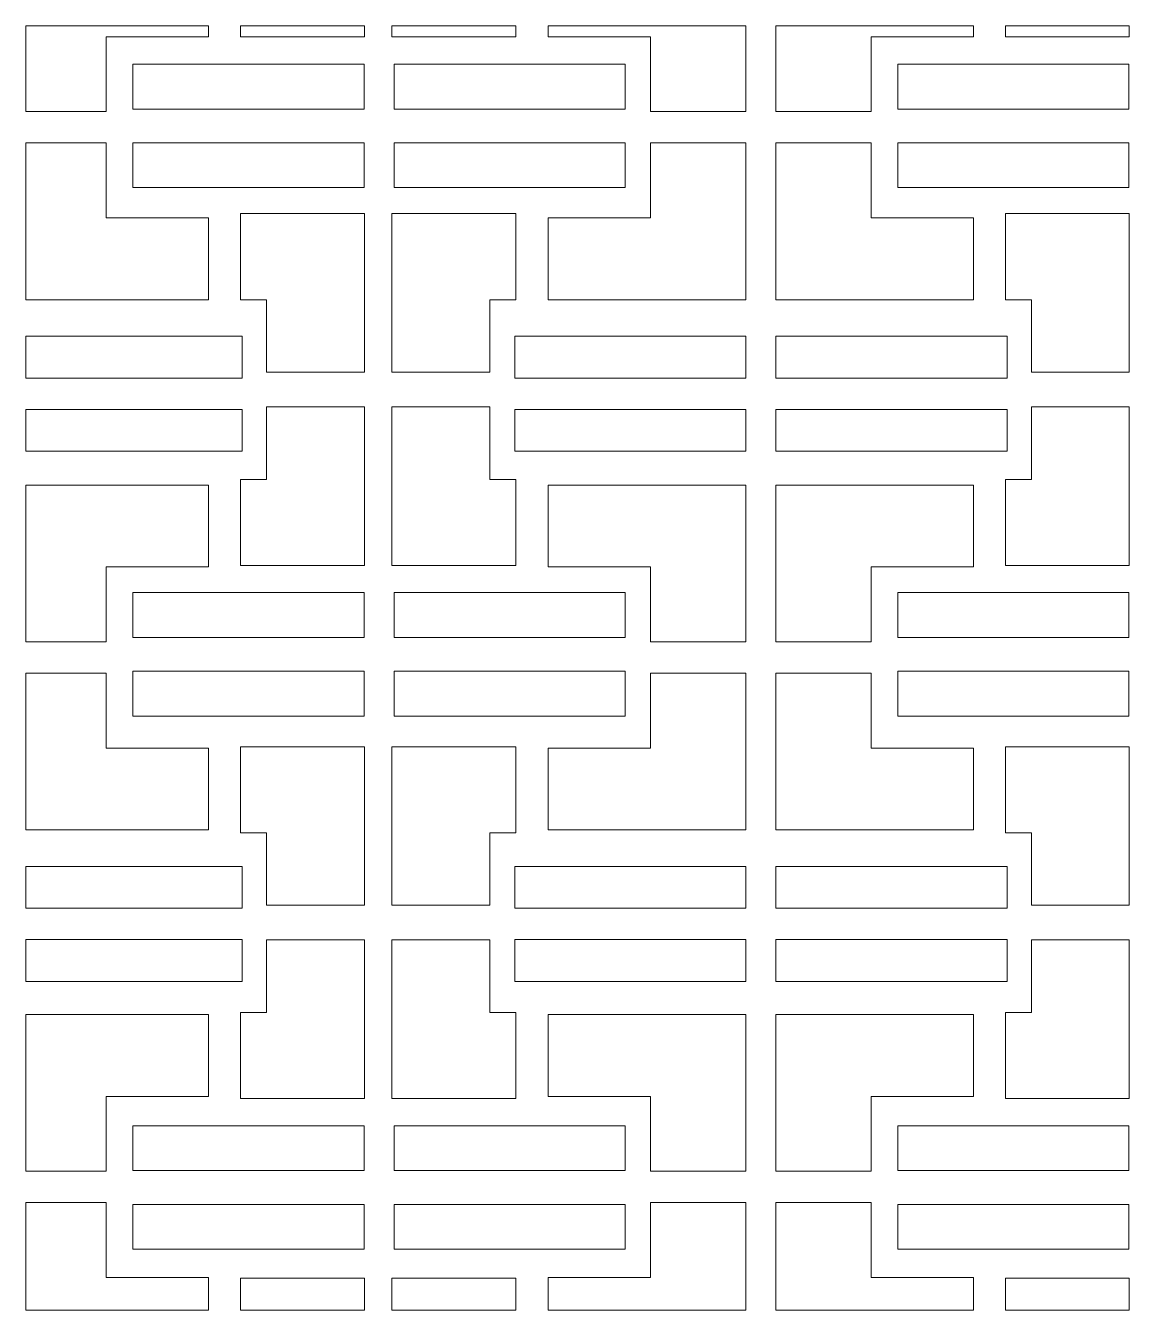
# Model space of a CAD drawing. Header units: millimetres. Extents: x -1200 to 1200, y -590 to 590.
# Drawn here: x -1200 to -186, y -590 to 590 of the extents above; entities that cross this region are included whole.
import ezdxf

# ---------------------------------------------------------------- set-up
doc = ezdxf.new("R2010")
doc.units = ezdxf.units.MM
doc.header["$MEASUREMENT"] = 0
doc.layers.add('Layer 1', color=7, linetype='Continuous')

msp = doc.modelspace()

# ---------------------------------------------------------------- linework, layer by layer
at = {"layer": 'Layer 1', "color": 250, "lineweight": 20}
for points, knots in [([(-1200.05, 511.0873), (-1200.05, 511.0873), (-1200.05, 589.9734), (-1200.05, 589.9734), (-1200.05, 589.9734), (-1032.0492, 589.9734), (-1032.0492, 589.9734), (-1032.0492, 589.9734), (-1032.0492, 579.8824), (-1032.0492, 579.8824), (-1032.0492, 579.8824), (-1126.0642, 579.8824), (-1126.0642, 579.8824), (-1126.0642, 579.8824), (-1126.0642, 511.0873), (-1126.0642, 511.0873), (-1126.0642, 511.0873), (-1200.05, 511.0873), (-1200.05, 511.0873)], [0, 0, 0, 0, 0.166666667, 0.166666667, 0.166666667, 0.333333333, 0.333333333, 0.333333333, 0.5, 0.5, 0.5, 0.666666667, 0.666666667, 0.666666667, 0.833333333, 0.833333333, 0.833333333, 1, 1, 1, 1]), ([(-1002.7879, 589.9734), (-1002.7879, 589.9734), (-888.9467, 589.9734), (-888.9467, 589.9734), (-888.9467, 589.9734), (-888.9467, 579.6712), (-888.9467, 579.6712), (-888.9467, 579.6712), (-1002.7879, 579.6712), (-1002.7879, 579.6712), (-1002.7879, 579.6712), (-1002.7879, 589.9734), (-1002.7879, 589.9734)], [0, 0, 0, 0, 0.25, 0.25, 0.25, 0.5, 0.5, 0.5, 0.75, 0.75, 0.75, 1, 1, 1, 1]), ([(-863.6487, 589.9734), (-863.6487, 589.9734), (-749.8077, 589.9734), (-749.8077, 589.9734), (-749.8077, 589.9734), (-749.8077, 579.6712), (-749.8077, 579.6712), (-749.8077, 579.6712), (-863.6487, 579.6712), (-863.6487, 579.6712), (-863.6487, 579.6712), (-863.6487, 589.9734), (-863.6487, 589.9734)], [0, 0, 0, 0, 0.25, 0.25, 0.25, 0.5, 0.5, 0.5, 0.75, 0.75, 0.75, 1, 1, 1, 1]), ([(-720.1246, 589.9734), (-720.1246, 589.9734), (-538.5785, 589.9734), (-538.5785, 589.9734), (-538.5785, 589.9734), (-538.5785, 511.0873), (-538.5785, 511.0873), (-538.5785, 511.0873), (-626.1096, 511.0873), (-626.1096, 511.0873), (-626.1096, 511.0873), (-626.1096, 579.8824), (-626.1096, 579.8824), (-626.1096, 579.8824), (-720.1246, 579.8824), (-720.1246, 579.8824), (-720.1246, 579.8824), (-720.1246, 589.9734), (-720.1246, 589.9734)], [0, 0, 0, 0, 0.166666667, 0.166666667, 0.166666667, 0.333333333, 0.333333333, 0.333333333, 0.5, 0.5, 0.5, 0.666666667, 0.666666667, 0.666666667, 0.833333333, 0.833333333, 0.833333333, 1, 1, 1, 1]), ([(-511.0224, 589.9734), (-511.0224, 589.9734), (-329.4763, 589.9734), (-329.4763, 589.9734), (-329.4763, 589.9734), (-329.4763, 579.8824), (-329.4763, 579.8824), (-329.4763, 579.8824), (-423.4913, 579.8824), (-423.4913, 579.8824), (-423.4913, 579.8824), (-423.4913, 511.0873), (-423.4913, 511.0873), (-423.4913, 511.0873), (-511.0224, 511.0873), (-511.0224, 511.0873), (-511.0224, 511.0873), (-511.0224, 589.9734), (-511.0224, 589.9734)], [0, 0, 0, 0, 0.166666667, 0.166666667, 0.166666667, 0.333333333, 0.333333333, 0.333333333, 0.5, 0.5, 0.5, 0.666666667, 0.666666667, 0.666666667, 0.833333333, 0.833333333, 0.833333333, 1, 1, 1, 1]), ([(-300.215, 589.9734), (-300.215, 589.9734), (-186.3738, 589.9734), (-186.3738, 589.9734), (-186.3738, 589.9734), (-186.3738, 579.6712), (-186.3738, 579.6712), (-186.3738, 579.6712), (-300.215, 579.6712), (-300.215, 579.6712), (-300.215, 579.6712), (-300.215, 589.9734), (-300.215, 589.9734)], [0, 0, 0, 0, 0.25, 0.25, 0.25, 0.5, 0.5, 0.5, 0.75, 0.75, 0.75, 1, 1, 1, 1]), ([(-1101.6203, 513.444), (-1101.6203, 513.444), (-1101.6203, 554.7019), (-1101.6203, 554.7019), (-1101.6203, 554.7019), (-889.2763, 554.7019), (-889.2763, 554.7019), (-889.2763, 554.7019), (-889.2763, 513.444), (-889.2763, 513.444), (-889.2763, 513.444), (-1101.6203, 513.444), (-1101.6203, 513.444)], [0, 0, 0, 0, 0.25, 0.25, 0.25, 0.5, 0.5, 0.5, 0.75, 0.75, 0.75, 1, 1, 1, 1]), ([(-861.7202, 513.444), (-861.7202, 513.444), (-861.7202, 554.7019), (-861.7202, 554.7019), (-861.7202, 554.7019), (-649.376, 554.7019), (-649.376, 554.7019), (-649.376, 554.7019), (-649.376, 513.444), (-649.376, 513.444), (-649.376, 513.444), (-861.7202, 513.444), (-861.7202, 513.444)], [0, 0, 0, 0, 0.25, 0.25, 0.25, 0.5, 0.5, 0.5, 0.75, 0.75, 0.75, 1, 1, 1, 1]), ([(-399.0474, 513.444), (-399.0474, 513.444), (-399.0474, 554.7019), (-399.0474, 554.7019), (-399.0474, 554.7019), (-186.7033, 554.7019), (-186.7033, 554.7019), (-186.7033, 554.7019), (-186.7033, 513.444), (-186.7033, 513.444), (-186.7033, 513.444), (-399.0474, 513.444), (-399.0474, 513.444)], [0, 0, 0, 0, 0.25, 0.25, 0.25, 0.5, 0.5, 0.5, 0.75, 0.75, 0.75, 1, 1, 1, 1]), ([(-1200.05, 338.2997), (-1200.05, 338.2997), (-1200.05, 482.2894), (-1200.05, 482.2894), (-1200.05, 482.2894), (-1126.0642, 482.2894), (-1126.0642, 482.2894), (-1126.0642, 482.2894), (-1126.0642, 413.4943), (-1126.0642, 413.4943), (-1126.0642, 413.4943), (-1032.0492, 413.4943), (-1032.0492, 413.4943), (-1032.0492, 413.4943), (-1032.0492, 338.2997), (-1032.0492, 338.2997), (-1032.0492, 338.2997), (-1200.05, 338.2997), (-1200.05, 338.2997)], [0, 0, 0, 0, 0.166666667, 0.166666667, 0.166666667, 0.333333333, 0.333333333, 0.333333333, 0.5, 0.5, 0.5, 0.666666667, 0.666666667, 0.666666667, 0.833333333, 0.833333333, 0.833333333, 1, 1, 1, 1]), ([(-1101.6203, 441.2411), (-1101.6203, 441.2411), (-1101.6203, 482.499), (-1101.6203, 482.499), (-1101.6203, 482.499), (-889.2763, 482.499), (-889.2763, 482.499), (-889.2763, 482.499), (-889.2763, 441.2411), (-889.2763, 441.2411), (-889.2763, 441.2411), (-1101.6203, 441.2411), (-1101.6203, 441.2411)], [0, 0, 0, 0, 0.25, 0.25, 0.25, 0.5, 0.5, 0.5, 0.75, 0.75, 0.75, 1, 1, 1, 1]), ([(-861.7202, 441.2411), (-861.7202, 441.2411), (-861.7202, 482.499), (-861.7202, 482.499), (-861.7202, 482.499), (-649.376, 482.499), (-649.376, 482.499), (-649.376, 482.499), (-649.376, 441.2411), (-649.376, 441.2411), (-649.376, 441.2411), (-861.7202, 441.2411), (-861.7202, 441.2411)], [0, 0, 0, 0, 0.25, 0.25, 0.25, 0.5, 0.5, 0.5, 0.75, 0.75, 0.75, 1, 1, 1, 1]), ([(-720.1246, 338.2997), (-720.1246, 338.2997), (-720.1246, 413.4943), (-720.1246, 413.4943), (-720.1246, 413.4943), (-626.1096, 413.4943), (-626.1096, 413.4943), (-626.1096, 413.4943), (-626.1096, 482.2894), (-626.1096, 482.2894), (-626.1096, 482.2894), (-538.5785, 482.2894), (-538.5785, 482.2894), (-538.5785, 482.2894), (-538.5785, 338.2997), (-538.5785, 338.2997), (-538.5785, 338.2997), (-720.1246, 338.2997), (-720.1246, 338.2997)], [0, 0, 0, 0, 0.166666667, 0.166666667, 0.166666667, 0.333333333, 0.333333333, 0.333333333, 0.5, 0.5, 0.5, 0.666666667, 0.666666667, 0.666666667, 0.833333333, 0.833333333, 0.833333333, 1, 1, 1, 1]), ([(-329.4763, 338.2997), (-329.4763, 338.2997), (-329.4763, 413.4943), (-329.4763, 413.4943), (-329.4763, 413.4943), (-423.4913, 413.4943), (-423.4913, 413.4943), (-423.4913, 413.4943), (-423.4913, 482.2894), (-423.4913, 482.2894), (-423.4913, 482.2894), (-511.0224, 482.2894), (-511.0224, 482.2894), (-511.0224, 482.2894), (-511.0224, 338.2997), (-511.0224, 338.2997), (-511.0224, 338.2997), (-329.4763, 338.2997), (-329.4763, 338.2997)], [0, 0, 0, 0, 0.166666667, 0.166666667, 0.166666667, 0.333333333, 0.333333333, 0.333333333, 0.5, 0.5, 0.5, 0.666666667, 0.666666667, 0.666666667, 0.833333333, 0.833333333, 0.833333333, 1, 1, 1, 1]), ([(-399.0474, 441.2411), (-399.0474, 441.2411), (-399.0474, 482.499), (-399.0474, 482.499), (-399.0474, 482.499), (-186.7033, 482.499), (-186.7033, 482.499), (-186.7033, 482.499), (-186.7033, 441.2411), (-186.7033, 441.2411), (-186.7033, 441.2411), (-399.0474, 441.2411), (-399.0474, 441.2411)], [0, 0, 0, 0, 0.25, 0.25, 0.25, 0.5, 0.5, 0.5, 0.75, 0.75, 0.75, 1, 1, 1, 1]), ([(-1002.7879, 417.3708), (-1002.7879, 417.3708), (-1002.7879, 338.3013), (-1002.7879, 338.3013), (-1002.7879, 338.3013), (-978.8953, 338.3013), (-978.8953, 338.3013), (-978.8953, 338.3013), (-978.8953, 271.7164), (-978.8953, 271.7164), (-978.8953, 271.7164), (-888.9467, 271.7164), (-888.9467, 271.7164), (-888.9467, 271.7164), (-888.9467, 417.3708), (-888.9467, 417.3708), (-888.9467, 417.3708), (-1002.7879, 417.3708), (-1002.7879, 417.3708)], [0, 0, 0, 0, 0.166666667, 0.166666667, 0.166666667, 0.333333333, 0.333333333, 0.333333333, 0.5, 0.5, 0.5, 0.666666667, 0.666666667, 0.666666667, 0.833333333, 0.833333333, 0.833333333, 1, 1, 1, 1]), ([(-749.8077, 417.3708), (-749.8077, 417.3708), (-749.8077, 338.3013), (-749.8077, 338.3013), (-749.8077, 338.3013), (-773.7003, 338.3013), (-773.7003, 338.3013), (-773.7003, 338.3013), (-773.7003, 271.7164), (-773.7003, 271.7164), (-773.7003, 271.7164), (-863.6487, 271.7164), (-863.6487, 271.7164), (-863.6487, 271.7164), (-863.6487, 417.3708), (-863.6487, 417.3708), (-863.6487, 417.3708), (-749.8077, 417.3708), (-749.8077, 417.3708)], [0, 0, 0, 0, 0.166666667, 0.166666667, 0.166666667, 0.333333333, 0.333333333, 0.333333333, 0.5, 0.5, 0.5, 0.666666667, 0.666666667, 0.666666667, 0.833333333, 0.833333333, 0.833333333, 1, 1, 1, 1]), ([(-300.215, 417.3708), (-300.215, 417.3708), (-300.215, 338.3013), (-300.215, 338.3013), (-300.215, 338.3013), (-276.3224, 338.3013), (-276.3224, 338.3013), (-276.3224, 338.3013), (-276.3224, 271.7164), (-276.3224, 271.7164), (-276.3224, 271.7164), (-186.3738, 271.7164), (-186.3738, 271.7164), (-186.3738, 271.7164), (-186.3738, 417.3708), (-186.3738, 417.3708), (-186.3738, 417.3708), (-300.215, 417.3708), (-300.215, 417.3708)], [0, 0, 0, 0, 0.166666667, 0.166666667, 0.166666667, 0.333333333, 0.333333333, 0.333333333, 0.5, 0.5, 0.5, 0.666666667, 0.666666667, 0.666666667, 0.833333333, 0.833333333, 0.833333333, 1, 1, 1, 1]), ([(-1200.05, 266.3049), (-1200.05, 266.3049), (-1200.05, 304.7022), (-1200.05, 304.7022), (-1200.05, 304.7022), (-1001.2512, 304.7022), (-1001.2512, 304.7022), (-1001.2512, 304.7022), (-1001.2512, 266.3049), (-1001.2512, 266.3049), (-1001.2512, 266.3049), (-1200.05, 266.3049), (-1200.05, 266.3049)], [0, 0, 0, 0, 0.25, 0.25, 0.25, 0.5, 0.5, 0.5, 0.75, 0.75, 0.75, 1, 1, 1, 1]), ([(-750.9226, 266.3049), (-750.9226, 266.3049), (-750.9226, 304.7022), (-750.9226, 304.7022), (-750.9226, 304.7022), (-538.5785, 304.7022), (-538.5785, 304.7022), (-538.5785, 304.7022), (-538.5785, 266.3049), (-538.5785, 266.3049), (-538.5785, 266.3049), (-750.9226, 266.3049), (-750.9226, 266.3049)], [0, 0, 0, 0, 0.25, 0.25, 0.25, 0.5, 0.5, 0.5, 0.75, 0.75, 0.75, 1, 1, 1, 1]), ([(-511.0224, 266.3049), (-511.0224, 266.3049), (-511.0224, 304.7022), (-511.0224, 304.7022), (-511.0224, 304.7022), (-298.6783, 304.7022), (-298.6783, 304.7022), (-298.6783, 304.7022), (-298.6783, 266.3049), (-298.6783, 266.3049), (-298.6783, 266.3049), (-511.0224, 266.3049), (-511.0224, 266.3049)], [0, 0, 0, 0, 0.25, 0.25, 0.25, 0.5, 0.5, 0.5, 0.75, 0.75, 0.75, 1, 1, 1, 1]), ([(-1200.05, 199.1098), (-1200.05, 199.1098), (-1200.05, 237.507), (-1200.05, 237.507), (-1200.05, 237.507), (-1001.2512, 237.507), (-1001.2512, 237.507), (-1001.2512, 237.507), (-1001.2512, 199.1098), (-1001.2512, 199.1098), (-1001.2512, 199.1098), (-1200.05, 199.1098), (-1200.05, 199.1098)], [0, 0, 0, 0, 0.25, 0.25, 0.25, 0.5, 0.5, 0.5, 0.75, 0.75, 0.75, 1, 1, 1, 1]), ([(-1002.7879, 94.157), (-1002.7879, 94.157), (-1002.7879, 173.2264), (-1002.7879, 173.2264), (-1002.7879, 173.2264), (-978.8953, 173.2264), (-978.8953, 173.2264), (-978.8953, 173.2264), (-978.8953, 239.8113), (-978.8953, 239.8113), (-978.8953, 239.8113), (-888.9467, 239.8113), (-888.9467, 239.8113), (-888.9467, 239.8113), (-888.9467, 94.157), (-888.9467, 94.157), (-888.9467, 94.157), (-1002.7879, 94.157), (-1002.7879, 94.157)], [0, 0, 0, 0, 0.166666667, 0.166666667, 0.166666667, 0.333333333, 0.333333333, 0.333333333, 0.5, 0.5, 0.5, 0.666666667, 0.666666667, 0.666666667, 0.833333333, 0.833333333, 0.833333333, 1, 1, 1, 1]), ([(-749.8077, 94.157), (-749.8077, 94.157), (-749.8077, 173.2264), (-749.8077, 173.2264), (-749.8077, 173.2264), (-773.7003, 173.2264), (-773.7003, 173.2264), (-773.7003, 173.2264), (-773.7003, 239.8113), (-773.7003, 239.8113), (-773.7003, 239.8113), (-863.6487, 239.8113), (-863.6487, 239.8113), (-863.6487, 239.8113), (-863.6487, 94.157), (-863.6487, 94.157), (-863.6487, 94.157), (-749.8077, 94.157), (-749.8077, 94.157)], [0, 0, 0, 0, 0.166666667, 0.166666667, 0.166666667, 0.333333333, 0.333333333, 0.333333333, 0.5, 0.5, 0.5, 0.666666667, 0.666666667, 0.666666667, 0.833333333, 0.833333333, 0.833333333, 1, 1, 1, 1]), ([(-750.9226, 199.1098), (-750.9226, 199.1098), (-750.9226, 237.507), (-750.9226, 237.507), (-750.9226, 237.507), (-538.5785, 237.507), (-538.5785, 237.507), (-538.5785, 237.507), (-538.5785, 199.1098), (-538.5785, 199.1098), (-538.5785, 199.1098), (-750.9226, 199.1098), (-750.9226, 199.1098)], [0, 0, 0, 0, 0.25, 0.25, 0.25, 0.5, 0.5, 0.5, 0.75, 0.75, 0.75, 1, 1, 1, 1]), ([(-511.0224, 199.1098), (-511.0224, 199.1098), (-511.0224, 237.507), (-511.0224, 237.507), (-511.0224, 237.507), (-298.6783, 237.507), (-298.6783, 237.507), (-298.6783, 237.507), (-298.6783, 199.1098), (-298.6783, 199.1098), (-298.6783, 199.1098), (-511.0224, 199.1098), (-511.0224, 199.1098)], [0, 0, 0, 0, 0.25, 0.25, 0.25, 0.5, 0.5, 0.5, 0.75, 0.75, 0.75, 1, 1, 1, 1]), ([(-300.215, 94.157), (-300.215, 94.157), (-300.215, 173.2264), (-300.215, 173.2264), (-300.215, 173.2264), (-276.3224, 173.2264), (-276.3224, 173.2264), (-276.3224, 173.2264), (-276.3224, 239.8113), (-276.3224, 239.8113), (-276.3224, 239.8113), (-186.3738, 239.8113), (-186.3738, 239.8113), (-186.3738, 239.8113), (-186.3738, 94.157), (-186.3738, 94.157), (-186.3738, 94.157), (-300.215, 94.157), (-300.215, 94.157)], [0, 0, 0, 0, 0.166666667, 0.166666667, 0.166666667, 0.333333333, 0.333333333, 0.333333333, 0.5, 0.5, 0.5, 0.666666667, 0.666666667, 0.666666667, 0.833333333, 0.833333333, 0.833333333, 1, 1, 1, 1]), ([(-1200.05, 24.0764), (-1200.05, 24.0764), (-1200.05, 168.0661), (-1200.05, 168.0661), (-1200.05, 168.0661), (-1032.0492, 168.0661), (-1032.0492, 168.0661), (-1032.0492, 168.0661), (-1032.0492, 92.8715), (-1032.0492, 92.8715), (-1032.0492, 92.8715), (-1126.0642, 92.8715), (-1126.0642, 92.8715), (-1126.0642, 92.8715), (-1126.0642, 24.0764), (-1126.0642, 24.0764), (-1126.0642, 24.0764), (-1200.05, 24.0764), (-1200.05, 24.0764)], [0, 0, 0, 0, 0.166666667, 0.166666667, 0.166666667, 0.333333333, 0.333333333, 0.333333333, 0.5, 0.5, 0.5, 0.666666667, 0.666666667, 0.666666667, 0.833333333, 0.833333333, 0.833333333, 1, 1, 1, 1]), ([(-720.1246, 168.0661), (-720.1246, 168.0661), (-720.1246, 92.8715), (-720.1246, 92.8715), (-720.1246, 92.8715), (-626.1096, 92.8715), (-626.1096, 92.8715), (-626.1096, 92.8715), (-626.1096, 24.0764), (-626.1096, 24.0764), (-626.1096, 24.0764), (-538.5785, 24.0764), (-538.5785, 24.0764), (-538.5785, 24.0764), (-538.5785, 168.0661), (-538.5785, 168.0661), (-538.5785, 168.0661), (-720.1246, 168.0661), (-720.1246, 168.0661)], [0, 0, 0, 0, 0.166666667, 0.166666667, 0.166666667, 0.333333333, 0.333333333, 0.333333333, 0.5, 0.5, 0.5, 0.666666667, 0.666666667, 0.666666667, 0.833333333, 0.833333333, 0.833333333, 1, 1, 1, 1]), ([(-329.4763, 168.0661), (-329.4763, 168.0661), (-329.4763, 92.8715), (-329.4763, 92.8715), (-329.4763, 92.8715), (-423.4913, 92.8715), (-423.4913, 92.8715), (-423.4913, 92.8715), (-423.4913, 24.0764), (-423.4913, 24.0764), (-423.4913, 24.0764), (-511.0224, 24.0764), (-511.0224, 24.0764), (-511.0224, 24.0764), (-511.0224, 168.0661), (-511.0224, 168.0661), (-511.0224, 168.0661), (-329.4763, 168.0661), (-329.4763, 168.0661)], [0, 0, 0, 0, 0.166666667, 0.166666667, 0.166666667, 0.333333333, 0.333333333, 0.333333333, 0.5, 0.5, 0.5, 0.666666667, 0.666666667, 0.666666667, 0.833333333, 0.833333333, 0.833333333, 1, 1, 1, 1]), ([(-1101.6203, 27.9297), (-1101.6203, 27.9297), (-1101.6203, 69.1877), (-1101.6203, 69.1877), (-1101.6203, 69.1877), (-889.2763, 69.1877), (-889.2763, 69.1877), (-889.2763, 69.1877), (-889.2763, 27.9297), (-889.2763, 27.9297), (-889.2763, 27.9297), (-1101.6203, 27.9297), (-1101.6203, 27.9297)], [0, 0, 0, 0, 0.25, 0.25, 0.25, 0.5, 0.5, 0.5, 0.75, 0.75, 0.75, 1, 1, 1, 1]), ([(-861.7202, 27.9297), (-861.7202, 27.9297), (-861.7202, 69.1877), (-861.7202, 69.1877), (-861.7202, 69.1877), (-649.376, 69.1877), (-649.376, 69.1877), (-649.376, 69.1877), (-649.376, 27.9297), (-649.376, 27.9297), (-649.376, 27.9297), (-861.7202, 27.9297), (-861.7202, 27.9297)], [0, 0, 0, 0, 0.25, 0.25, 0.25, 0.5, 0.5, 0.5, 0.75, 0.75, 0.75, 1, 1, 1, 1]), ([(-399.0474, 27.9297), (-399.0474, 27.9297), (-399.0474, 69.1877), (-399.0474, 69.1877), (-399.0474, 69.1877), (-186.7033, 69.1877), (-186.7033, 69.1877), (-186.7033, 69.1877), (-186.7033, 27.9297), (-186.7033, 27.9297), (-186.7033, 27.9297), (-399.0474, 27.9297), (-399.0474, 27.9297)], [0, 0, 0, 0, 0.25, 0.25, 0.25, 0.5, 0.5, 0.5, 0.75, 0.75, 0.75, 1, 1, 1, 1]), ([(-1200.05, -148.7111), (-1200.05, -148.7111), (-1200.05, -4.7215), (-1200.05, -4.7215), (-1200.05, -4.7215), (-1126.0642, -4.7215), (-1126.0642, -4.7215), (-1126.0642, -4.7215), (-1126.0642, -73.5165), (-1126.0642, -73.5165), (-1126.0642, -73.5165), (-1032.0492, -73.5165), (-1032.0492, -73.5165), (-1032.0492, -73.5165), (-1032.0492, -148.7111), (-1032.0492, -148.7111), (-1032.0492, -148.7111), (-1200.05, -148.7111), (-1200.05, -148.7111)], [0, 0, 0, 0, 0.166666667, 0.166666667, 0.166666667, 0.333333333, 0.333333333, 0.333333333, 0.5, 0.5, 0.5, 0.666666667, 0.666666667, 0.666666667, 0.833333333, 0.833333333, 0.833333333, 1, 1, 1, 1]), ([(-1101.6203, -44.2732), (-1101.6203, -44.2732), (-1101.6203, -3.0153), (-1101.6203, -3.0153), (-1101.6203, -3.0153), (-889.2763, -3.0153), (-889.2763, -3.0153), (-889.2763, -3.0153), (-889.2763, -44.2732), (-889.2763, -44.2732), (-889.2763, -44.2732), (-1101.6203, -44.2732), (-1101.6203, -44.2732)], [0, 0, 0, 0, 0.25, 0.25, 0.25, 0.5, 0.5, 0.5, 0.75, 0.75, 0.75, 1, 1, 1, 1]), ([(-861.7202, -44.2732), (-861.7202, -44.2732), (-861.7202, -3.0153), (-861.7202, -3.0153), (-861.7202, -3.0153), (-649.376, -3.0153), (-649.376, -3.0153), (-649.376, -3.0153), (-649.376, -44.2732), (-649.376, -44.2732), (-649.376, -44.2732), (-861.7202, -44.2732), (-861.7202, -44.2732)], [0, 0, 0, 0, 0.25, 0.25, 0.25, 0.5, 0.5, 0.5, 0.75, 0.75, 0.75, 1, 1, 1, 1]), ([(-720.1246, -148.7111), (-720.1246, -148.7111), (-720.1246, -73.5165), (-720.1246, -73.5165), (-720.1246, -73.5165), (-626.1096, -73.5165), (-626.1096, -73.5165), (-626.1096, -73.5165), (-626.1096, -4.7215), (-626.1096, -4.7215), (-626.1096, -4.7215), (-538.5785, -4.7215), (-538.5785, -4.7215), (-538.5785, -4.7215), (-538.5785, -148.7111), (-538.5785, -148.7111), (-538.5785, -148.7111), (-720.1246, -148.7111), (-720.1246, -148.7111)], [0, 0, 0, 0, 0.166666667, 0.166666667, 0.166666667, 0.333333333, 0.333333333, 0.333333333, 0.5, 0.5, 0.5, 0.666666667, 0.666666667, 0.666666667, 0.833333333, 0.833333333, 0.833333333, 1, 1, 1, 1]), ([(-329.4763, -148.7111), (-329.4763, -148.7111), (-329.4763, -73.5165), (-329.4763, -73.5165), (-329.4763, -73.5165), (-423.4913, -73.5165), (-423.4913, -73.5165), (-423.4913, -73.5165), (-423.4913, -4.7215), (-423.4913, -4.7215), (-423.4913, -4.7215), (-511.0224, -4.7215), (-511.0224, -4.7215), (-511.0224, -4.7215), (-511.0224, -148.7111), (-511.0224, -148.7111), (-511.0224, -148.7111), (-329.4763, -148.7111), (-329.4763, -148.7111)], [0, 0, 0, 0, 0.166666667, 0.166666667, 0.166666667, 0.333333333, 0.333333333, 0.333333333, 0.5, 0.5, 0.5, 0.666666667, 0.666666667, 0.666666667, 0.833333333, 0.833333333, 0.833333333, 1, 1, 1, 1]), ([(-399.0474, -44.2732), (-399.0474, -44.2732), (-399.0474, -3.0153), (-399.0474, -3.0153), (-399.0474, -3.0153), (-186.7033, -3.0153), (-186.7033, -3.0153), (-186.7033, -3.0153), (-186.7033, -44.2732), (-186.7033, -44.2732), (-186.7033, -44.2732), (-399.0474, -44.2732), (-399.0474, -44.2732)], [0, 0, 0, 0, 0.25, 0.25, 0.25, 0.5, 0.5, 0.5, 0.75, 0.75, 0.75, 1, 1, 1, 1]), ([(-1002.7879, -72.3051), (-1002.7879, -72.3051), (-1002.7879, -151.3746), (-1002.7879, -151.3746), (-1002.7879, -151.3746), (-978.8953, -151.3746), (-978.8953, -151.3746), (-978.8953, -151.3746), (-978.8953, -217.9593), (-978.8953, -217.9593), (-978.8953, -217.9593), (-888.9467, -217.9593), (-888.9467, -217.9593), (-888.9467, -217.9593), (-888.9467, -72.3051), (-888.9467, -72.3051), (-888.9467, -72.3051), (-1002.7879, -72.3051), (-1002.7879, -72.3051)], [0, 0, 0, 0, 0.166666667, 0.166666667, 0.166666667, 0.333333333, 0.333333333, 0.333333333, 0.5, 0.5, 0.5, 0.666666667, 0.666666667, 0.666666667, 0.833333333, 0.833333333, 0.833333333, 1, 1, 1, 1]), ([(-749.8077, -72.3051), (-749.8077, -72.3051), (-749.8077, -151.3746), (-749.8077, -151.3746), (-749.8077, -151.3746), (-773.7003, -151.3746), (-773.7003, -151.3746), (-773.7003, -151.3746), (-773.7003, -217.9593), (-773.7003, -217.9593), (-773.7003, -217.9593), (-863.6487, -217.9593), (-863.6487, -217.9593), (-863.6487, -217.9593), (-863.6487, -72.3051), (-863.6487, -72.3051), (-863.6487, -72.3051), (-749.8077, -72.3051), (-749.8077, -72.3051)], [0, 0, 0, 0, 0.166666667, 0.166666667, 0.166666667, 0.333333333, 0.333333333, 0.333333333, 0.5, 0.5, 0.5, 0.666666667, 0.666666667, 0.666666667, 0.833333333, 0.833333333, 0.833333333, 1, 1, 1, 1]), ([(-300.215, -72.3051), (-300.215, -72.3051), (-300.215, -151.3746), (-300.215, -151.3746), (-300.215, -151.3746), (-276.3224, -151.3746), (-276.3224, -151.3746), (-276.3224, -151.3746), (-276.3224, -217.9593), (-276.3224, -217.9593), (-276.3224, -217.9593), (-186.3738, -217.9593), (-186.3738, -217.9593), (-186.3738, -217.9593), (-186.3738, -72.3051), (-186.3738, -72.3051), (-186.3738, -72.3051), (-300.215, -72.3051), (-300.215, -72.3051)], [0, 0, 0, 0, 0.166666667, 0.166666667, 0.166666667, 0.333333333, 0.333333333, 0.333333333, 0.5, 0.5, 0.5, 0.666666667, 0.666666667, 0.666666667, 0.833333333, 0.833333333, 0.833333333, 1, 1, 1, 1]), ([(-1200.05, -220.706), (-1200.05, -220.706), (-1200.05, -182.3087), (-1200.05, -182.3087), (-1200.05, -182.3087), (-1001.2512, -182.3087), (-1001.2512, -182.3087), (-1001.2512, -182.3087), (-1001.2512, -220.706), (-1001.2512, -220.706), (-1001.2512, -220.706), (-1200.05, -220.706), (-1200.05, -220.706)], [0, 0, 0, 0, 0.25, 0.25, 0.25, 0.5, 0.5, 0.5, 0.75, 0.75, 0.75, 1, 1, 1, 1]), ([(-750.9226, -220.706), (-750.9226, -220.706), (-750.9226, -182.3087), (-750.9226, -182.3087), (-750.9226, -182.3087), (-538.5785, -182.3087), (-538.5785, -182.3087), (-538.5785, -182.3087), (-538.5785, -220.706), (-538.5785, -220.706), (-538.5785, -220.706), (-750.9226, -220.706), (-750.9226, -220.706)], [0, 0, 0, 0, 0.25, 0.25, 0.25, 0.5, 0.5, 0.5, 0.75, 0.75, 0.75, 1, 1, 1, 1]), ([(-511.0224, -220.706), (-511.0224, -220.706), (-511.0224, -182.3087), (-511.0224, -182.3087), (-511.0224, -182.3087), (-298.6783, -182.3087), (-298.6783, -182.3087), (-298.6783, -182.3087), (-298.6783, -220.706), (-298.6783, -220.706), (-298.6783, -220.706), (-511.0224, -220.706), (-511.0224, -220.706)], [0, 0, 0, 0, 0.25, 0.25, 0.25, 0.5, 0.5, 0.5, 0.75, 0.75, 0.75, 1, 1, 1, 1]), ([(-1200.05, -287.9011), (-1200.05, -287.9011), (-1200.05, -249.5039), (-1200.05, -249.5039), (-1200.05, -249.5039), (-1001.2512, -249.5039), (-1001.2512, -249.5039), (-1001.2512, -249.5039), (-1001.2512, -287.9011), (-1001.2512, -287.9011), (-1001.2512, -287.9011), (-1200.05, -287.9011), (-1200.05, -287.9011)], [0, 0, 0, 0, 0.25, 0.25, 0.25, 0.5, 0.5, 0.5, 0.75, 0.75, 0.75, 1, 1, 1, 1]), ([(-1002.7879, -395.5189), (-1002.7879, -395.5189), (-1002.7879, -316.4494), (-1002.7879, -316.4494), (-1002.7879, -316.4494), (-978.8953, -316.4494), (-978.8953, -316.4494), (-978.8953, -316.4494), (-978.8953, -249.8646), (-978.8953, -249.8646), (-978.8953, -249.8646), (-888.9467, -249.8646), (-888.9467, -249.8646), (-888.9467, -249.8646), (-888.9467, -395.5189), (-888.9467, -395.5189), (-888.9467, -395.5189), (-1002.7879, -395.5189), (-1002.7879, -395.5189)], [0, 0, 0, 0, 0.166666667, 0.166666667, 0.166666667, 0.333333333, 0.333333333, 0.333333333, 0.5, 0.5, 0.5, 0.666666667, 0.666666667, 0.666666667, 0.833333333, 0.833333333, 0.833333333, 1, 1, 1, 1]), ([(-749.8077, -395.5189), (-749.8077, -395.5189), (-749.8077, -316.4494), (-749.8077, -316.4494), (-749.8077, -316.4494), (-773.7003, -316.4494), (-773.7003, -316.4494), (-773.7003, -316.4494), (-773.7003, -249.8646), (-773.7003, -249.8646), (-773.7003, -249.8646), (-863.6487, -249.8646), (-863.6487, -249.8646), (-863.6487, -249.8646), (-863.6487, -395.5189), (-863.6487, -395.5189), (-863.6487, -395.5189), (-749.8077, -395.5189), (-749.8077, -395.5189)], [0, 0, 0, 0, 0.166666667, 0.166666667, 0.166666667, 0.333333333, 0.333333333, 0.333333333, 0.5, 0.5, 0.5, 0.666666667, 0.666666667, 0.666666667, 0.833333333, 0.833333333, 0.833333333, 1, 1, 1, 1]), ([(-750.9226, -287.9011), (-750.9226, -287.9011), (-750.9226, -249.5039), (-750.9226, -249.5039), (-750.9226, -249.5039), (-538.5785, -249.5039), (-538.5785, -249.5039), (-538.5785, -249.5039), (-538.5785, -287.9011), (-538.5785, -287.9011), (-538.5785, -287.9011), (-750.9226, -287.9011), (-750.9226, -287.9011)], [0, 0, 0, 0, 0.25, 0.25, 0.25, 0.5, 0.5, 0.5, 0.75, 0.75, 0.75, 1, 1, 1, 1]), ([(-511.0224, -287.9011), (-511.0224, -287.9011), (-511.0224, -249.5039), (-511.0224, -249.5039), (-511.0224, -249.5039), (-298.6783, -249.5039), (-298.6783, -249.5039), (-298.6783, -249.5039), (-298.6783, -287.9011), (-298.6783, -287.9011), (-298.6783, -287.9011), (-511.0224, -287.9011), (-511.0224, -287.9011)], [0, 0, 0, 0, 0.25, 0.25, 0.25, 0.5, 0.5, 0.5, 0.75, 0.75, 0.75, 1, 1, 1, 1]), ([(-300.215, -395.5189), (-300.215, -395.5189), (-300.215, -316.4494), (-300.215, -316.4494), (-300.215, -316.4494), (-276.3224, -316.4494), (-276.3224, -316.4494), (-276.3224, -316.4494), (-276.3224, -249.8646), (-276.3224, -249.8646), (-276.3224, -249.8646), (-186.3738, -249.8646), (-186.3738, -249.8646), (-186.3738, -249.8646), (-186.3738, -395.5189), (-186.3738, -395.5189), (-186.3738, -395.5189), (-300.215, -395.5189), (-300.215, -395.5189)], [0, 0, 0, 0, 0.166666667, 0.166666667, 0.166666667, 0.333333333, 0.333333333, 0.333333333, 0.5, 0.5, 0.5, 0.666666667, 0.666666667, 0.666666667, 0.833333333, 0.833333333, 0.833333333, 1, 1, 1, 1]), ([(-1200.05, -462.2886), (-1200.05, -462.2886), (-1200.05, -318.2989), (-1200.05, -318.2989), (-1200.05, -318.2989), (-1032.0492, -318.2989), (-1032.0492, -318.2989), (-1032.0492, -318.2989), (-1032.0492, -393.4935), (-1032.0492, -393.4935), (-1032.0492, -393.4935), (-1126.0642, -393.4935), (-1126.0642, -393.4935), (-1126.0642, -393.4935), (-1126.0642, -462.2886), (-1126.0642, -462.2886), (-1126.0642, -462.2886), (-1200.05, -462.2886), (-1200.05, -462.2886)], [0, 0, 0, 0, 0.166666667, 0.166666667, 0.166666667, 0.333333333, 0.333333333, 0.333333333, 0.5, 0.5, 0.5, 0.666666667, 0.666666667, 0.666666667, 0.833333333, 0.833333333, 0.833333333, 1, 1, 1, 1]), ([(-720.1246, -318.2989), (-720.1246, -318.2989), (-720.1246, -393.4935), (-720.1246, -393.4935), (-720.1246, -393.4935), (-626.1096, -393.4935), (-626.1096, -393.4935), (-626.1096, -393.4935), (-626.1096, -462.2886), (-626.1096, -462.2886), (-626.1096, -462.2886), (-538.5785, -462.2886), (-538.5785, -462.2886), (-538.5785, -462.2886), (-538.5785, -318.2989), (-538.5785, -318.2989), (-538.5785, -318.2989), (-720.1246, -318.2989), (-720.1246, -318.2989)], [0, 0, 0, 0, 0.166666667, 0.166666667, 0.166666667, 0.333333333, 0.333333333, 0.333333333, 0.5, 0.5, 0.5, 0.666666667, 0.666666667, 0.666666667, 0.833333333, 0.833333333, 0.833333333, 1, 1, 1, 1]), ([(-329.4763, -318.2989), (-329.4763, -318.2989), (-329.4763, -393.4935), (-329.4763, -393.4935), (-329.4763, -393.4935), (-423.4913, -393.4935), (-423.4913, -393.4935), (-423.4913, -393.4935), (-423.4913, -462.2886), (-423.4913, -462.2886), (-423.4913, -462.2886), (-511.0224, -462.2886), (-511.0224, -462.2886), (-511.0224, -462.2886), (-511.0224, -318.2989), (-511.0224, -318.2989), (-511.0224, -318.2989), (-329.4763, -318.2989), (-329.4763, -318.2989)], [0, 0, 0, 0, 0.166666667, 0.166666667, 0.166666667, 0.333333333, 0.333333333, 0.333333333, 0.5, 0.5, 0.5, 0.666666667, 0.666666667, 0.666666667, 0.833333333, 0.833333333, 0.833333333, 1, 1, 1, 1]), ([(-1101.6203, -461.7461), (-1101.6203, -461.7461), (-1101.6203, -420.4882), (-1101.6203, -420.4882), (-1101.6203, -420.4882), (-889.2763, -420.4882), (-889.2763, -420.4882), (-889.2763, -420.4882), (-889.2763, -461.7461), (-889.2763, -461.7461), (-889.2763, -461.7461), (-1101.6203, -461.7461), (-1101.6203, -461.7461)], [0, 0, 0, 0, 0.25, 0.25, 0.25, 0.5, 0.5, 0.5, 0.75, 0.75, 0.75, 1, 1, 1, 1]), ([(-861.7202, -461.7461), (-861.7202, -461.7461), (-861.7202, -420.4882), (-861.7202, -420.4882), (-861.7202, -420.4882), (-649.376, -420.4882), (-649.376, -420.4882), (-649.376, -420.4882), (-649.376, -461.7461), (-649.376, -461.7461), (-649.376, -461.7461), (-861.7202, -461.7461), (-861.7202, -461.7461)], [0, 0, 0, 0, 0.25, 0.25, 0.25, 0.5, 0.5, 0.5, 0.75, 0.75, 0.75, 1, 1, 1, 1]), ([(-399.0474, -461.7461), (-399.0474, -461.7461), (-399.0474, -420.4882), (-399.0474, -420.4882), (-399.0474, -420.4882), (-186.7033, -420.4882), (-186.7033, -420.4882), (-186.7033, -420.4882), (-186.7033, -461.7461), (-186.7033, -461.7461), (-186.7033, -461.7461), (-399.0474, -461.7461), (-399.0474, -461.7461)], [0, 0, 0, 0, 0.25, 0.25, 0.25, 0.5, 0.5, 0.5, 0.75, 0.75, 0.75, 1, 1, 1, 1]), ([(-1200.05, -590.0266), (-1200.05, -590.0266), (-1200.05, -491.0865), (-1200.05, -491.0865), (-1200.05, -491.0865), (-1126.0642, -491.0865), (-1126.0642, -491.0865), (-1126.0642, -491.0865), (-1126.0642, -559.8816), (-1126.0642, -559.8816), (-1126.0642, -559.8816), (-1032.0492, -559.8816), (-1032.0492, -559.8816), (-1032.0492, -559.8816), (-1032.0492, -590.0266), (-1032.0492, -590.0266), (-1032.0492, -590.0266), (-1200.05, -590.0266), (-1200.05, -590.0266)], [0, 0, 0, 0, 0.166666667, 0.166666667, 0.166666667, 0.333333333, 0.333333333, 0.333333333, 0.5, 0.5, 0.5, 0.666666667, 0.666666667, 0.666666667, 0.833333333, 0.833333333, 0.833333333, 1, 1, 1, 1]), ([(-1101.6203, -533.9489), (-1101.6203, -533.9489), (-1101.6203, -492.691), (-1101.6203, -492.691), (-1101.6203, -492.691), (-889.2763, -492.691), (-889.2763, -492.691), (-889.2763, -492.691), (-889.2763, -533.9489), (-889.2763, -533.9489), (-889.2763, -533.9489), (-1101.6203, -533.9489), (-1101.6203, -533.9489)], [0, 0, 0, 0, 0.25, 0.25, 0.25, 0.5, 0.5, 0.5, 0.75, 0.75, 0.75, 1, 1, 1, 1]), ([(-861.7202, -533.9489), (-861.7202, -533.9489), (-861.7202, -492.691), (-861.7202, -492.691), (-861.7202, -492.691), (-649.376, -492.691), (-649.376, -492.691), (-649.376, -492.691), (-649.376, -533.9489), (-649.376, -533.9489), (-649.376, -533.9489), (-861.7202, -533.9489), (-861.7202, -533.9489)], [0, 0, 0, 0, 0.25, 0.25, 0.25, 0.5, 0.5, 0.5, 0.75, 0.75, 0.75, 1, 1, 1, 1]), ([(-538.5785, -590.0266), (-538.5785, -590.0266), (-720.1246, -590.0266), (-720.1246, -590.0266), (-720.1246, -590.0266), (-720.1246, -559.8816), (-720.1246, -559.8816), (-720.1246, -559.8816), (-626.1096, -559.8816), (-626.1096, -559.8816), (-626.1096, -559.8816), (-626.1096, -491.0865), (-626.1096, -491.0865), (-626.1096, -491.0865), (-538.5785, -491.0865), (-538.5785, -491.0865), (-538.5785, -491.0865), (-538.5785, -590.0266), (-538.5785, -590.0266)], [0, 0, 0, 0, 0.166666667, 0.166666667, 0.166666667, 0.333333333, 0.333333333, 0.333333333, 0.5, 0.5, 0.5, 0.666666667, 0.666666667, 0.666666667, 0.833333333, 0.833333333, 0.833333333, 1, 1, 1, 1]), ([(-329.4763, -590.0266), (-329.4763, -590.0266), (-511.0224, -590.0266), (-511.0224, -590.0266), (-511.0224, -590.0266), (-511.0224, -491.0865), (-511.0224, -491.0865), (-511.0224, -491.0865), (-423.4913, -491.0865), (-423.4913, -491.0865), (-423.4913, -491.0865), (-423.4913, -559.8816), (-423.4913, -559.8816), (-423.4913, -559.8816), (-329.4763, -559.8816), (-329.4763, -559.8816), (-329.4763, -559.8816), (-329.4763, -590.0266), (-329.4763, -590.0266)], [0, 0, 0, 0, 0.166666667, 0.166666667, 0.166666667, 0.333333333, 0.333333333, 0.333333333, 0.5, 0.5, 0.5, 0.666666667, 0.666666667, 0.666666667, 0.833333333, 0.833333333, 0.833333333, 1, 1, 1, 1]), ([(-399.0474, -533.9489), (-399.0474, -533.9489), (-399.0474, -492.691), (-399.0474, -492.691), (-399.0474, -492.691), (-186.7033, -492.691), (-186.7033, -492.691), (-186.7033, -492.691), (-186.7033, -533.9489), (-186.7033, -533.9489), (-186.7033, -533.9489), (-399.0474, -533.9489), (-399.0474, -533.9489)], [0, 0, 0, 0, 0.25, 0.25, 0.25, 0.5, 0.5, 0.5, 0.75, 0.75, 0.75, 1, 1, 1, 1]), ([(-888.9467, -590.0266), (-888.9467, -590.0266), (-1002.7879, -590.0266), (-1002.7879, -590.0266), (-1002.7879, -590.0266), (-1002.7879, -560.5937), (-1002.7879, -560.5937), (-1002.7879, -560.5937), (-888.9467, -560.5937), (-888.9467, -560.5937), (-888.9467, -560.5937), (-888.9467, -590.0266), (-888.9467, -590.0266)], [0, 0, 0, 0, 0.25, 0.25, 0.25, 0.5, 0.5, 0.5, 0.75, 0.75, 0.75, 1, 1, 1, 1]), ([(-749.8077, -590.0266), (-749.8077, -590.0266), (-863.6487, -590.0266), (-863.6487, -590.0266), (-863.6487, -590.0266), (-863.6487, -560.5937), (-863.6487, -560.5937), (-863.6487, -560.5937), (-749.8077, -560.5937), (-749.8077, -560.5937), (-749.8077, -560.5937), (-749.8077, -590.0266), (-749.8077, -590.0266)], [0, 0, 0, 0, 0.25, 0.25, 0.25, 0.5, 0.5, 0.5, 0.75, 0.75, 0.75, 1, 1, 1, 1]), ([(-186.3738, -590.0266), (-186.3738, -590.0266), (-300.215, -590.0266), (-300.215, -590.0266), (-300.215, -590.0266), (-300.215, -560.5937), (-300.215, -560.5937), (-300.215, -560.5937), (-186.3738, -560.5937), (-186.3738, -560.5937), (-186.3738, -560.5937), (-186.3738, -590.0266), (-186.3738, -590.0266)], [0, 0, 0, 0, 0.25, 0.25, 0.25, 0.5, 0.5, 0.5, 0.75, 0.75, 0.75, 1, 1, 1, 1])]:
    msp.add_open_spline(points, degree=3, knots=knots, dxfattribs=at)

doc.saveas('drawing.dxf')
